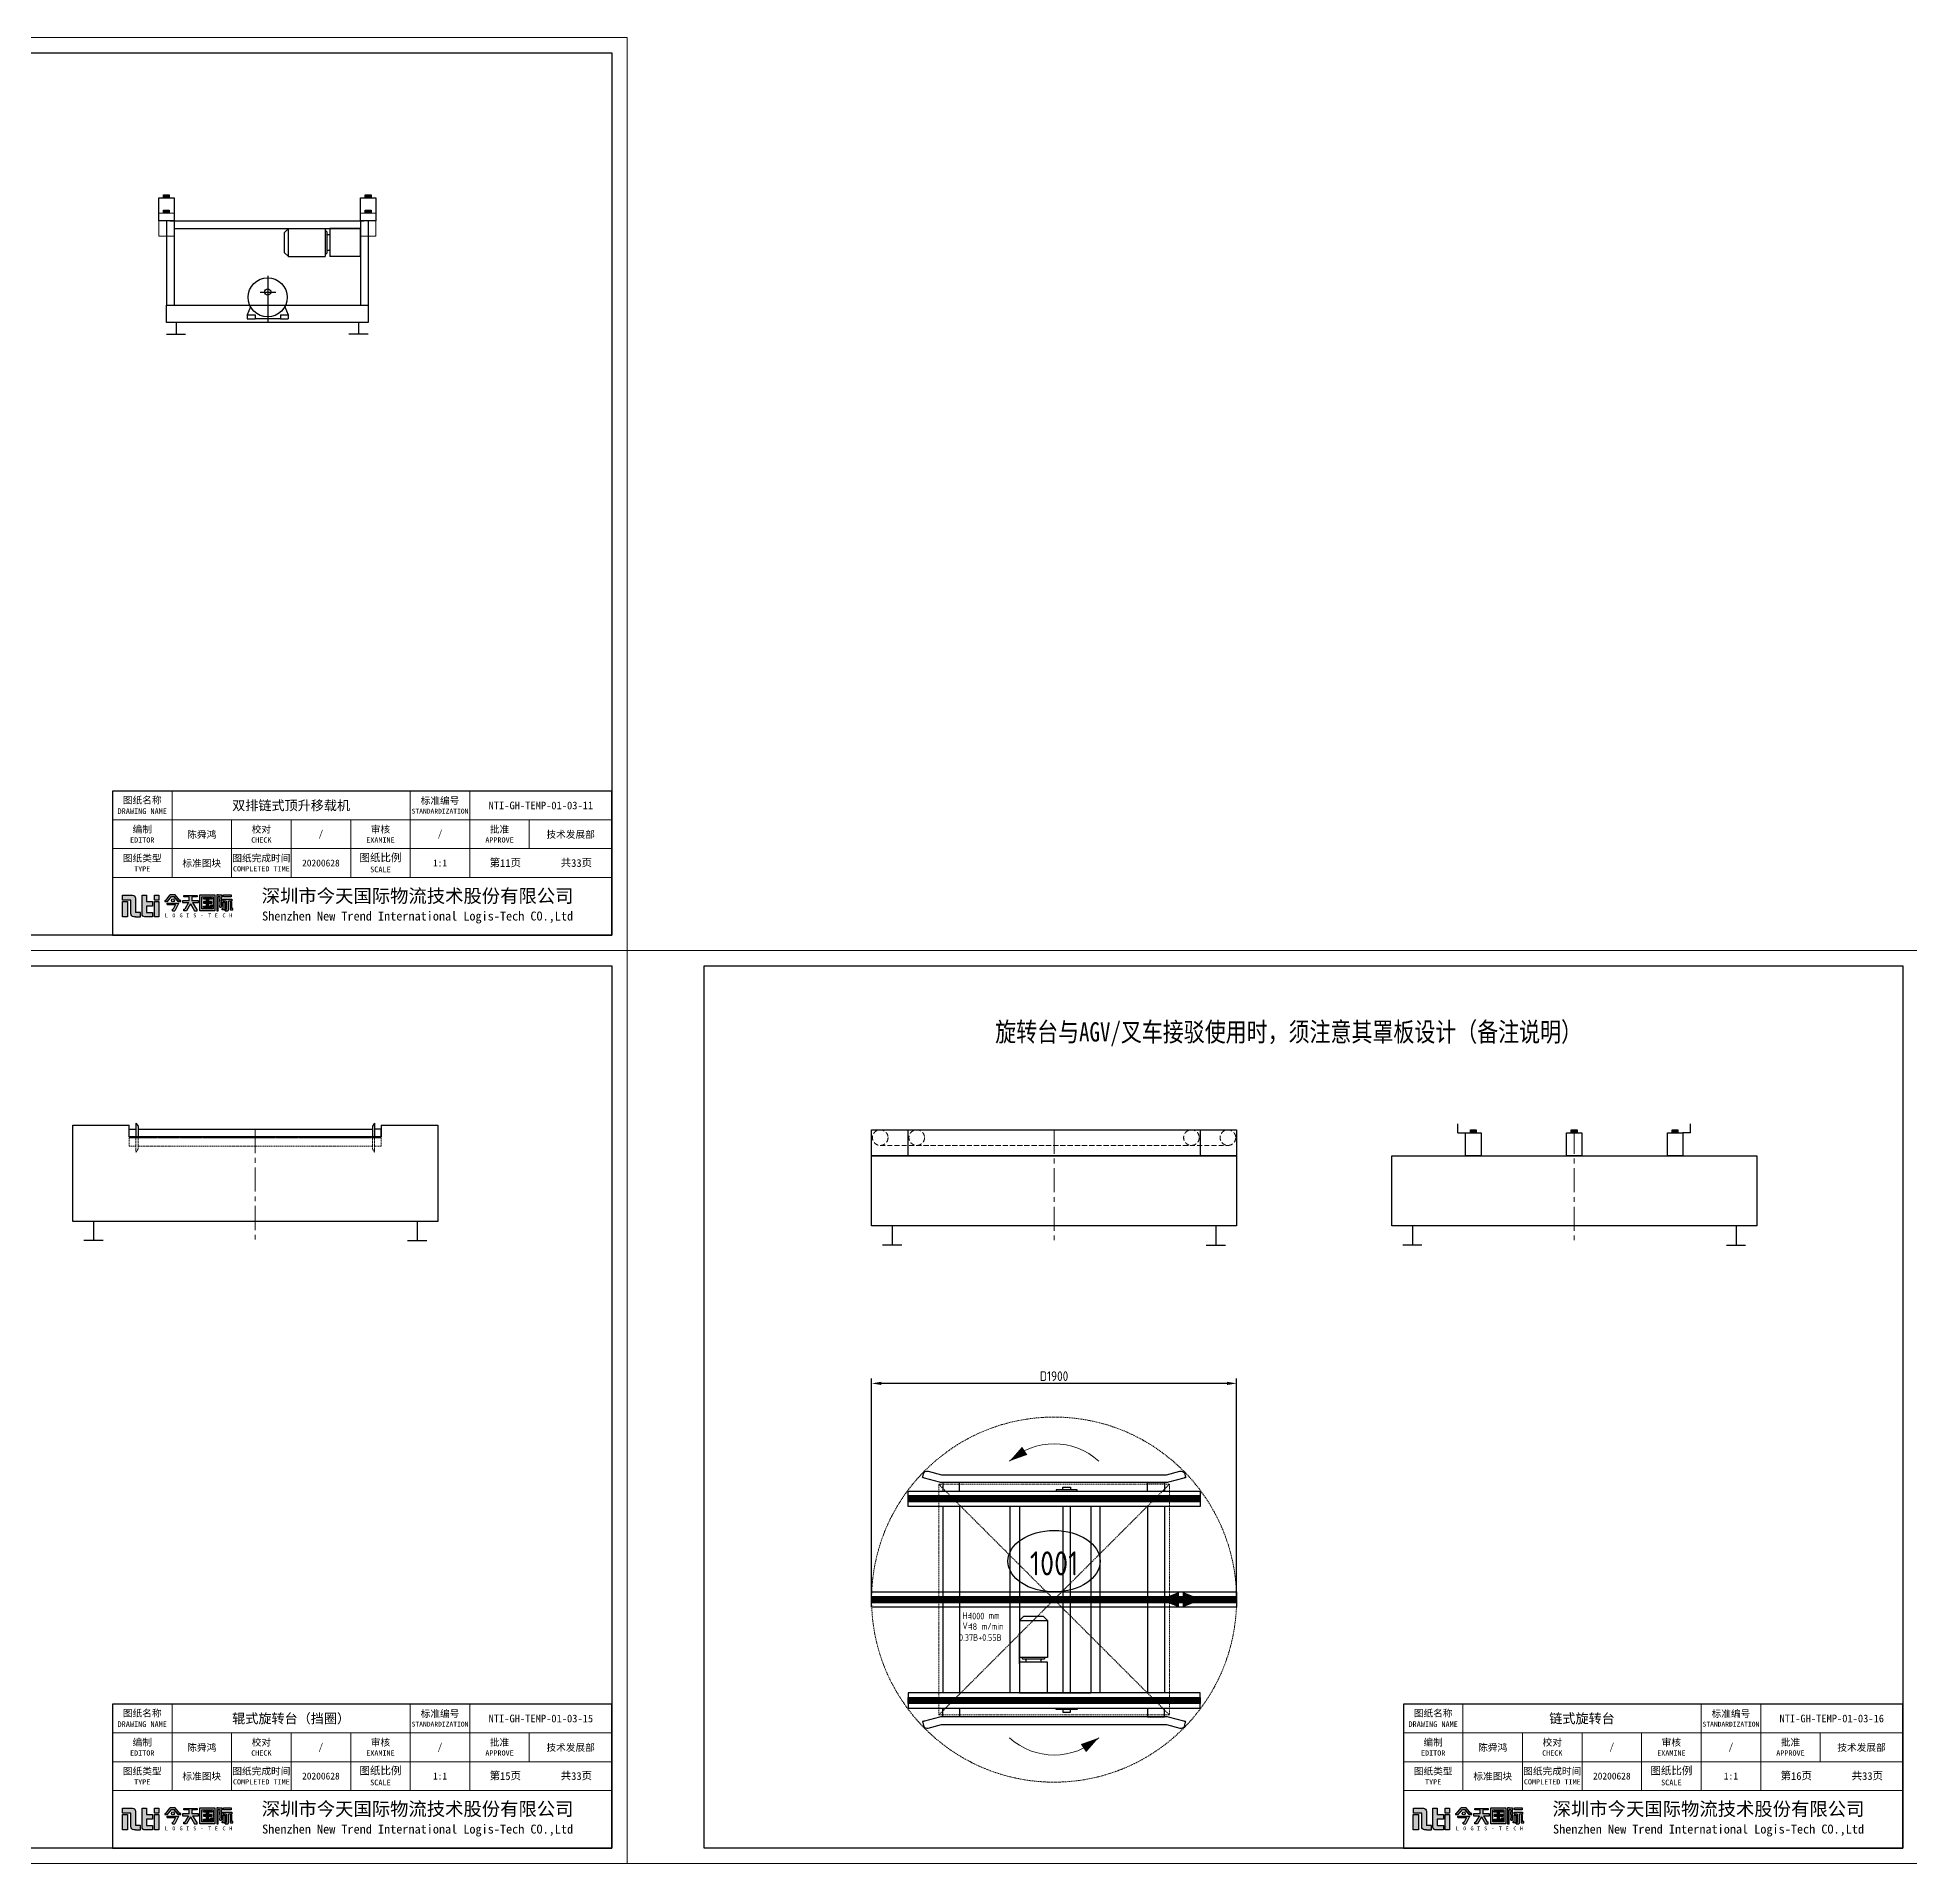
# Model space of a CAD drawing. Header units: millimetres. Extents: x 13310 to 204601, y -25828 to 2684.
# Drawn here: x 43611 to 53361, y -16324 to -6820 of the extents above; entities that cross this region are included whole.
import ezdxf
from ezdxf.enums import TextEntityAlignment as Align

# ---------------------------------------------------------------- set-up
doc = ezdxf.new("R2010")
doc.units = ezdxf.units.MM
for name, pattern in [('CENTER', [2, 1.25, -0.25, 0.25, -0.25]), ('CENTERX2', [20.32, 12.7, -2.54, 2.54, -2.54]), ('DASHED', [0.75, 0.5, -0.25]), ('DASHED2', [9.525, 6.35, -3.175])]:
    doc.linetypes.add(name, pattern=pattern)
for name, color, linetype, lineweight in [('NTI-中心线层', 1, 'CENTER', 5), ('NTI-标注层', 3, 'Continuous', 9), ('NTI-细实线', 7, 'Continuous', 9), ('NTI-虚线层', 5, 'DASHED2', 9)]:
    doc.layers.add(name, color=color, linetype=linetype, lineweight=lineweight)
for name, color, linetype in [('NTI-功率', 6, 'Continuous'), ('NTI-电气控制', 1, 'Continuous'), ('NTI-粗实线', 7, 'Continuous'), ('NTI-编号层', 6, 'Continuous')]:
    doc.layers.add(name, color=color, linetype=linetype)
doc.layers.add('NTI-输送设备', color=7, linetype='Continuous', plot=False)
doc.styles.add('-黑体', font='', dxfattribs={"width": 0.8})
doc.styles.add('NTI标准图块应用文字样式', font='gbenor.shx', dxfattribs={"height": 3.5})
doc.styles.get("Standard").update_dxf_attribs({"font": 'gbenor.shx'})
doc.styles.add('标题栏', font='')
doc.styles.get('-黑体').set_extended_font_data('SimHei')
doc.styles.get('标题栏').set_extended_font_data('SimSun')
doc.dimstyles.new('ISO-25', dxfattribs={"dimtxt": 2.5, "dimasz": 2.5, "dimexe": 1.25, "dimexo": 0.625, "dimtad": 1, "dimtxsty": 'Standard', "dimcen": 2.5, "dimadec": 0, "dimazin": 0, "dimtfac": 1, "dimtmove": 0, "dimatfit": 3, "dimfxl": 1, "dimarcsym": 0})

# ---------------------------------------------------------------- blocks, each defined once
blk = doc.blocks.new('*U28')
at = {"layer": 'NTI-输送设备'}
for p, q in [((25, 589), (25, 150)), ((43, 589), (1053, 589)), ((65, 589), (65, 150)), ((1035, 589), (1035, 150)), ((1075, 589), (1075, 150)), ((65, 549), (1035, 549)), ((25, 0), (125, 0)), ((75, 60), (75, 0)), ((1075, 0), (975, 0)), ((1025, 60), (1025, 0))]:
    blk.add_line(p, q, dxfattribs=at)
at = {"layer": 'NTI-输送设备', "color": 2}
for p, q in [((659.5, 549), (638.5, 528)), ((638.5, 528), (638.5, 425)), ((659.5, 404), (659.5, 549)), ((851.8, 549), (851.8, 404)), ((856.8, 535), (851.8, 535)), ((859.8, 532), (859.8, 421)), ((874.8, 516.5), (862.8, 516.5)), ((875, 549), (875, 404)), ((1035, 549), (875, 549)), ((1035, 404), (1035, 549)), ((638.5, 425), (659.5, 404)), ((659.5, 404), (851.8, 404)), ((851.8, 418), (856.8, 418)), ((862.8, 436.5), (874.8, 436.5)), ((1035, 404), (875, 404)), ((552, 303.5), (552, 65.2)), ((512.2, 219.2), (595.1, 219.2)), ((445.2, 100.4), (486, 100.4)), ((445.2, 100.4), (445.2, 80)), ((463, 141.4), (445.4, 101)), ((486, 100.4), (486, 80)), ((618, 100.4), (658.8, 100.4)), ((618, 100.4), (618, 80)), ((641.1, 141.6), (658.8, 100.4)), ((658.8, 100.4), (658.8, 80)), ((445.2, 80), (486, 80)), ((486, 82.1), (618, 82.1)), ((618, 80), (658.8, 80))]:
    blk.add_line(p, q, dxfattribs=at)
at = {"layer": 'NTI-输送设备'}
for points in [[(-15, 709), (65, 709), (65, 589), (-15, 589)], [(10, 725), (40, 725), (40, 709), (10, 709)], [(1035, 709), (1115, 709), (1115, 589), (1035, 589)], [(1060, 725), (1090, 725), (1090, 709), (1060, 709)], [(25, 150), (1075, 150), (1075, 60), (25, 60)]]:
    blk.add_lwpolyline(points, close=True, dxfattribs=at)
at = {"layer": 'NTI-输送设备', "const_width": 16}
for points in [[(10, 717), (40, 717)], [(1060, 717), (1090, 717)]]:
    blk.add_lwpolyline(points, dxfattribs=at)
at = {"layer": 'NTI-输送设备', "color": 6, "lineweight": 13, "ltscale": 20}
for points in [[(-15, 629), (65, 629), (65, 509), (-15, 509)], [(1035, 629), (1115, 629), (1115, 509), (1035, 509)]]:
    blk.add_lwpolyline(points, close=True, dxfattribs=at)
at = {"layer": 'NTI-输送设备', "color": 6, "const_width": 16}
for points in [[(10, 637), (40, 637)], [(1060, 637), (1090, 637)]]:
    blk.add_lwpolyline(points, dxfattribs=at)
at = {"layer": 'NTI-输送设备', "color": 6}
for points in [[(10, 645), (40, 645), (40, 629), (10, 629)], [(1060, 645), (1090, 645), (1090, 629), (1060, 629)]]:
    blk.add_lwpolyline(points, close=True, dxfattribs=at)
at = {"layer": 'NTI-输送设备', "color": 2}
for centre, radius in [((552, 191.5), 102.1), ((552.1, 219.2), 16.8)]:
    blk.add_circle(centre, radius, dxfattribs=at)
for centre, start, end in [((856.8, 532), 0, 90), ((862.8, 519.5), 180, 270), ((856.8, 421), 270, 0), ((862.8, 433.5), 90, 180)]:
    blk.add_arc(centre, 3, start, end, dxfattribs=at)
blk = doc.blocks.new('图块标准图框标题栏')
h = blk.add_hatch(color=1)
h.dxf.hatch_style = 1
h.paths.add_polyline_path([(-126.08, 8.76), (-127.42, 8.76), (-127.42, 4.73), (-126.08, 4.73)])
h.paths.add_polyline_path([(-124, 9.62, 0.414214), (-124.75, 10.37), (-125.22, 10.37), (-127.41, 10.37), (-127.41, 9.11), (-125.22, 9.11), (-125.22, 5.54, 0.414214), (-124.47, 4.79), (-124, 4.79), (-122.69, 4.79), (-122.69, 5.9), (-124, 5.9)])
h.paths.add_polyline_path([(-121.17, 8.75), (-121.17, 10.37), (-122.3, 10.37), (-122.3, 5.5, 0.414214), (-121.55, 4.75), (-121.17, 4.75), (-119.6, 4.75), (-119.6, 5.89), (-121.17, 5.89), (-121.17, 7.51), (-119.6, 7.51), (-119.6, 8.75)])
h.paths.add_polyline_path([(-117.97, 8.75), (-119.09, 8.75), (-119.09, 4.75), (-117.97, 4.75)])
h.paths.add_polyline_path([(-117.97, 10.37), (-119.09, 10.37), (-119.09, 9.13), (-117.97, 9.13)])
h = blk.add_hatch(color=256)
h.dxf.hatch_style = 1
h.paths.add_polyline_path([(-113.64, 10.45), (-114.96, 10.45), (-116.14, 9.05), (-116.4, 9.05), (-116.4, 8.75), (-115.7, 8.75), (-114.6, 10.05), (-114, 10.05), (-112.9, 8.75), (-112.2, 8.75), (-112.2, 9.05), (-112.45, 9.05)])
h.paths.add_polyline_path([(-113.88, 9.05, 1), (-114.66, 9.05, 1)])
h.paths.add_polyline_path([(-112.8, 8.25), (-112.8, 8.35), (-115.8, 8.35), (-115.8, 7.95), (-113.6, 7.95), (-114.2, 6.75), (-114.4, 6.75), (-114.4, 6.35), (-113.75, 6.35)])
h.paths.add_polyline_path([(-107.63, 8.95), (-109.33, 8.95), (-109.33, 9.95), (-107.93, 9.95), (-107.93, 10.35), (-111.43, 10.35), (-111.43, 9.95), (-110.03, 9.95), (-110.03, 8.95), (-111.73, 8.95), (-111.73, 8.45), (-110.19, 8.45), (-111.19, 6.75), (-111.43, 6.75), (-111.43, 6.35), (-110.73, 6.35), (-109.68, 8.14), (-108.63, 6.35), (-107.93, 6.35), (-107.93, 6.75), (-108.16, 6.75), (-109.16, 8.45), (-107.63, 8.45)])
h.paths.add_polyline_path([(-103.33, 10.45), (-107.23, 10.45), (-107.23, 6.35), (-103.33, 6.35)])
h.paths.add_polyline_path([(-106.73, 9.95), (-103.83, 9.95), (-103.83, 6.85), (-106.73, 6.85)], flags=16)
h.paths.add_polyline_path([(-106.33, 8.75), (-105.53, 8.75), (-105.53, 9.35), (-106.33, 9.35), (-106.33, 9.65), (-104.13, 9.65), (-104.13, 9.35), (-105.03, 9.35), (-105.03, 8.75), (-104.13, 8.75), (-104.13, 8.35), (-105.03, 8.35), (-105.03, 7.55), (-104.43, 7.55), (-104.43, 7.85), (-104.13, 7.85), (-104.13, 7.55), (-104.13, 7.15), (-106.33, 7.15), (-106.33, 7.55), (-105.53, 7.55), (-105.53, 8.35), (-106.33, 8.35)], flags=0)
h.paths.add_polyline_path([(-101.57, 8.95), (-101.67, 9.05), (-101.67, 9.15), (-101.57, 9.25), (-101.57, 9.95), (-101.57, 10.45), (-102.47, 10.45), (-102.87, 10.45), (-102.87, 6.35), (-102.47, 6.35), (-102.47, 9.95), (-101.97, 9.95), (-101.97, 9.45), (-102.07, 9.45), (-102.07, 8.75), (-101.97, 8.65), (-101.97, 7.85), (-102.07, 7.75), (-102.07, 7.25), (-101.97, 7.25), (-101.82, 7.25, 0.414214), (-101.57, 7.5)])
h.paths.add_polyline_path([(-98.97, 9.35), (-101.17, 9.35), (-101.17, 8.85), (-100.37, 8.85), (-100.37, 6.65), (-100.67, 6.65), (-100.67, 6.35), (-100.37, 6.35), (-100.07, 6.35), (-100.02, 6.35, 0.414214), (-99.77, 6.6), (-99.77, 8.85), (-98.97, 8.85)])
h.paths.add_polyline_path([(-99.07, 10.45), (-101.07, 10.45), (-101.07, 9.95), (-99.07, 9.95)])
h.paths.add_polyline_path([(-100.77, 8.55), (-101.17, 8.55), (-101.17, 6.95), (-101.47, 6.95), (-101.47, 6.55), (-101.17, 6.55), (-101.02, 6.55, 0.414214), (-100.77, 6.8)])
h.paths.add_polyline_path([(-98.97, 8.55), (-99.37, 8.55), (-99.37, 6.8, 0.414214), (-99.12, 6.55), (-98.97, 6.55), (-98.67, 6.55), (-98.67, 6.95), (-98.97, 6.95)])
h = blk.add_hatch(color=256)
h.dxf.hatch_style = 1
h.paths.add_polyline_path([(-105.03, 8.75), (-105.03, 9.35), (-104.13, 9.35), (-104.13, 9.65), (-106.33, 9.65), (-106.33, 9.35), (-105.53, 9.35), (-105.53, 8.75), (-106.33, 8.75), (-106.33, 8.35), (-105.53, 8.35), (-105.53, 7.55), (-106.33, 7.55), (-106.33, 7.15), (-104.13, 7.15), (-104.13, 7.55), (-104.13, 7.85), (-104.43, 7.85), (-104.43, 7.55), (-105.03, 7.55), (-105.03, 8.35), (-104.13, 8.35), (-104.13, 8.75)])
for p, q in [((-116.14, 9.05), (-114.96, 10.45)), ((-115.7, 8.75), (-114.6, 10.05)), ((-113.64, 10.45), (-114.96, 10.45)), ((-114.6, 10.05), (-114, 10.05)), ((-114.6, 10.05), (-114, 10.05)), ((-114, 10.05), (-112.9, 8.75)), ((-112.9, 8.75), (-114, 10.05)), ((-112.45, 9.05), (-113.64, 10.45)), ((-116.4, 9.05), (-116.4, 8.75)), ((-116.4, 9.05), (-116.14, 9.05)), ((-116.4, 8.75), (-115.7, 8.75)), ((-115.8, 7.95), (-113.6, 7.95)), ((-114.4, 6.35), (-114.4, 6.75)), ((-114.4, 6.75), (-114.2, 6.75)), ((-113.6, 7.95), (-114.2, 6.75)), ((-112.8, 8.25), (-113.75, 6.35)), ((-112.9, 8.75), (-112.2, 8.75)), ((-112.2, 8.75), (-112.9, 8.75)), ((-112.2, 9.05), (-112.45, 9.05)), ((-112.2, 8.75), (-112.2, 9.05)), ((-111.43, 6.75), (-111.19, 6.75)), ((-111.43, 6.35), (-111.43, 6.75)), ((-110.73, 6.35), (-111.43, 6.35)), ((-110.19, 8.45), (-111.19, 6.75)), ((-109.68, 8.14), (-110.73, 6.35)), ((-109.68, 8.14), (-108.63, 6.35)), ((-109.16, 8.45), (-108.16, 6.75)), ((-108.63, 6.35), (-107.93, 6.35)), ((-107.93, 6.75), (-108.16, 6.75)), ((-107.93, 6.35), (-107.93, 6.75)), ((-102.07, 7.25), (-101.97, 7.25)), ((-101.57, 9.25), (-101.67, 9.15)), ((-101.67, 9.15), (-101.67, 9.05)), ((-101.57, 8.95), (-101.67, 9.05))]:
    blk.add_line(p, q)
at = {"color": 7, "linetype": 'Continuous'}
for p, q in [((-115.8, 7.95), (-115.8, 8.35)), ((-115.8, 8.35), (-112.8, 8.35)), ((-112.8, 8.35), (-112.8, 8.25)), ((-99.77, 6.6), (-99.77, 8.65))]:
    blk.add_line(p, q, dxfattribs=at)
at = {"color": 1}
for points in [[(-125.22, 9.11), (-127.41, 9.11), (-127.41, 10.37), (-125.22, 10.37)], [(-124, 4.79), (-122.69, 4.79), (-122.69, 5.9), (-124, 5.9)], [(-121.17, 8.75), (-119.6, 8.75), (-119.6, 7.51), (-121.17, 7.51)], [(-121.17, 7.51), (-121.17, 5.89)], [(-121.17, 5.89), (-119.6, 5.89), (-119.6, 4.75), (-121.17, 4.75)]]:
    blk.add_lwpolyline(points, dxfattribs=at)
for points in [[(-125.22, 10.37), (-124.75, 10.37, -0.414214), (-124, 9.62), (-124, 5.9)], [(-121.17, 4.75), (-121.55, 4.75, -0.414214), (-122.3, 5.5), (-122.3, 10.37), (-121.17, 10.37), (-121.17, 8.75)], [(-124, 4.79), (-124.47, 4.79, -0.414214), (-125.22, 5.54), (-125.22, 9.11)]]:
    blk.add_lwpolyline(points, format="xyb", dxfattribs=at)
for points in [[(-119.09, 10.37), (-117.97, 10.37), (-117.97, 9.13), (-119.09, 9.13)], [(-127.42, 8.76), (-126.08, 8.76), (-126.08, 4.73), (-127.42, 4.73)], [(-119.09, 8.75), (-117.97, 8.75), (-117.97, 4.75), (-119.09, 4.75)]]:
    blk.add_lwpolyline(points, close=True, dxfattribs=at)
for points in [[(-110.03, 9.95), (-111.43, 9.95), (-111.43, 10.35), (-107.93, 10.35), (-107.93, 9.95), (-109.33, 9.95)], [(-110.03, 8.95), (-110.03, 9.95)], [(-109.33, 9.95), (-109.33, 8.95)], [(-102.47, 10.45), (-102.87, 10.45), (-102.87, 6.35), (-102.47, 6.35), (-102.47, 9.95)], [(-102.47, 10.45), (-101.57, 10.45), (-101.57, 9.95)], [(-101.97, 9.95), (-102.47, 9.95)], [(-101.57, 9.25), (-101.57, 9.95)], [(-110.03, 8.95), (-111.73, 8.95), (-111.73, 8.45), (-110.19, 8.45)], [(-109.16, 8.45), (-107.63, 8.45), (-107.63, 8.95), (-109.33, 8.95)], [(-105.53, 9.35), (-106.33, 9.35), (-106.33, 9.65), (-104.13, 9.65), (-104.13, 9.35), (-105.03, 9.35)], [(-105.53, 8.75), (-106.33, 8.75), (-106.33, 8.35), (-105.53, 8.35)], [(-104.13, 7.55), (-104.13, 7.15), (-106.33, 7.15), (-106.33, 7.55), (-105.53, 7.55)], [(-105.53, 8.75), (-105.53, 9.35)], [(-105.53, 7.55), (-105.53, 8.35)], [(-105.03, 9.35), (-105.03, 8.75)], [(-105.03, 8.35), (-104.13, 8.35), (-104.13, 8.75), (-105.03, 8.75)], [(-105.03, 8.35), (-105.03, 7.55)], [(-105.03, 7.55), (-104.43, 7.55)], [(-104.43, 7.55), (-104.43, 7.85), (-104.13, 7.85), (-104.13, 7.55)], [(-101.17, 6.55), (-101.47, 6.55), (-101.47, 6.95), (-101.17, 6.95)], [(-100.37, 8.85), (-101.17, 8.85), (-101.17, 9.35), (-98.97, 9.35), (-98.97, 8.85), (-99.77, 8.85)], [(-100.37, 6.35), (-100.67, 6.35), (-100.67, 6.65), (-100.37, 6.65)], [(-100.37, 8.85), (-100.37, 6.65)], [(-98.97, 6.55), (-98.67, 6.55), (-98.67, 6.95), (-98.97, 6.95)]]:
    blk.add_lwpolyline(points)
for points in [[(-107.23, 10.45), (-103.33, 10.45), (-103.33, 6.35), (-107.23, 6.35)], [(-106.73, 9.95), (-103.83, 9.95), (-103.83, 6.85), (-106.73, 6.85)], [(-101.07, 10.45), (-99.07, 10.45), (-99.07, 9.95), (-101.07, 9.95)]]:
    blk.add_lwpolyline(points, close=True)
at = {"color": 7, "linetype": 'Continuous'}
for points in [[(-102.07, 7.25), (-102.07, 7.75), (-101.97, 7.85), (-101.97, 8.65), (-102.07, 8.75), (-102.07, 9.45), (-101.97, 9.45), (-101.97, 9.95)], [(-114.4, 6.35), (-113.75, 6.35)], [(-104.13, 9.55), (-104.13, 9.65), (-106.33, 9.65)], [(-100.67, 6.35), (-100.67, 6.55)], [(-100.67, 6.35), (-100.07, 6.35)], [(-100.02, 6.35), (-100.07, 6.35)]]:
    blk.add_lwpolyline(points, dxfattribs=at)
for points in [[(-101.97, 7.25), (-101.82, 7.25, 0.414214), (-101.57, 7.5), (-101.57, 8.95)], [(-101.17, 6.95), (-101.17, 8.55), (-100.77, 8.55), (-100.77, 6.8, -0.414214), (-101.02, 6.55), (-101.17, 6.55)], [(-100.37, 6.35), (-100.02, 6.35, 0.414214), (-99.77, 6.6), (-99.77, 8.85)], [(-98.97, 6.95), (-98.97, 8.55), (-99.37, 8.55), (-99.37, 6.8, 0.414214), (-99.12, 6.55), (-98.97, 6.55)]]:
    blk.add_lwpolyline(points, format="xyb")
blk.add_circle((-114.27, 9.05), 0.388, dxfattribs=at)
at = {"layer": 'NTI-粗实线'}
blk.add_lwpolyline([(-130, 0), (0, 0), (0, 37.5), (-130, 37.5)], close=True, dxfattribs=at)
at = {"layer": 'NTI-细实线'}
for p, q in [((-114.5, 37.5), (-114.5, 15)), ((-52.5, 22.5), (-52.5, 37.5)), ((-37, 22.5), (-37, 37.5)), ((0, 30), (-130, 30)), ((-99, 30), (-99, 15)), ((-83.5, 30), (-83.5, 15)), ((-68, 30), (-68, 15)), ((-21.5, 30), (-21.5, 22.5)), ((0, 22.5), (-130, 22.5)), ((-52.5, 22.5), (-52.5, 15)), ((-37, 22.5), (-37, 15)), ((0, 15), (-130, 15))]:
    blk.add_line(p, q, dxfattribs=at)
at = {"style": '标题栏'}
blk.add_attdef('图纸名称', text='', height=2.5, dxfattribs=at).set_placement((-83.5, 33.75), align=Align.MIDDLE_CENTER)
for tag, height, p in [('标准编号', 2, (-18.5, 33.75)), ('编制人员', 1.8, (-106.75, 26.25)), ('校对人员', 1.8, (-75.75, 26.25)), ('审核人员', 1.8, (-44.75, 26.25)), ('批准', 1.8, (-10.75, 26.25)), ('图纸类型', 1.8, (-106.75, 18.75)), ('图纸完成时间', 1.8, (-75.75, 18.75)), ('图纸比例', 1.8, (-44.75, 18.75)), ('N', 2, (-27.75, 18.75)), ('N', 2, (-9.25, 18.75))]:
    blk.add_attdef(tag, text='', height=height, dxfattribs=at).set_placement(p, align=Align.MIDDLE)
at = {"layer": 'NTI-细实线', "color": 7, "style": '标题栏'}
for s, p in [('L', (-116.36, 4.64)), ('O', (-114.42, 4.64)), ('G', (-112.54, 4.64)), ('I', (-110.82, 4.64)), ('S', (-108.97, 4.64)), ('-', (-107.13, 4.64)), ('T', (-105.13, 4.64)), ('E', (-103.36, 4.64)), ('C', (-101.38, 4.64)), ('H', (-99.62, 4.64))]:
    blk.add_text(s, height=1, dxfattribs=at).set_placement(p)
at = {"layer": 'NTI-细实线', "attachment_point": 5, "style": '标题栏'}
for s, insert, char_height, width in [('图纸名称\\P{\\H0.83333x;DRAWING NAME}', (-122.25, 33.75), 1.8, 15.1979), ('标准编号\\P{\\H0.7x;STANDARDIZATION}', (-44.75, 33.75), 1.8, 15.1979), ('编制\\P{\\H0.75x;EDITOR}', (-122.25, 26.25), 1.8, 14.4665), ('校对\\P{\\H0.75x;CHECK}', (-91.25, 26.25), 1.8, 14.4665), ('审核\\P{\\H0.75x;EXAMINE}', (-60.25, 26.25), 1.8, 14.4665), ('批准\\P{\\H0.75x;APPROVE}', (-29.25, 26.25), 1.8, 14.4665), ('图纸类型\\P{\\H0.75x;TYPE}', (-122.25, 18.75), 1.8, 14.4665), ('图纸完成时间\\P{\\H0.75x;COMPLETED TIME}', (-91.25, 18.75), 1.8, 17.2878), ('图纸比例\\P{\\H0.75x;SCALE}', (-60.25, 18.75), 2, 14.4665), ('第  页', (-27.75, 18.75), 2, 24.25), ('共  页', (-9.25, 18.75), 2, 24.25), ('深圳市今天国际物流技术股份有限公司\\P{\\H0.66667x;Shenzhen New Trend International Logis-Tech CO.,Ltd}', (-50.58, 7.5), 3.5, 116.0664)]:
    blk.add_mtext(s, dxfattribs=dict(at, insert=insert, char_height=char_height, width=width))
blk = doc.blocks.new('*U182')
for p, q in [((-842.4, 100), (-842.4, 0)), ((842.4, 100), (842.4, 0)), ((-792.4, 0), (-892.4, 0)), ((792.4, 0), (892.4, 0))]:
    blk.add_line(p, q)
for points in [[(656, 600), (950, 600), (950, 100), (-950, 100), (-950, 600), (-656, 600)], [(656, 600), (656, 540), (-656, 540), (-656, 600)]]:
    blk.add_lwpolyline(points)
at = {"layer": 'NTI-中心线层', "color": 1}
blk.add_line((656, 535.5), (-656, 535.5), dxfattribs=at)
at = {"layer": 'NTI-中心线层', "color": 1, "ltscale": 100}
blk.add_line((0, 580), (0, 0), dxfattribs=at)
at = {"layer": 'NTI-虚线层'}
for p, q in [((-621, 540), (-621, 460.5)), ((-610, 540), (-610, 475.5)), ((610, 540), (610, 475.5)), ((621, 540), (621, 460.5)), ((-621, 460.5), (-610, 475.5)), ((621, 460.5), (610, 475.5))]:
    blk.add_line(p, q, dxfattribs=at)
for points in [[(-621, 491), (-656, 491), (-656, 540)], [(610, 491), (-610, 491)], [(621, 491), (656, 491), (656, 540)]]:
    blk.add_lwpolyline(points, dxfattribs=at)
at = {"layer": 'NTI-输送设备'}
for p, q in [((-621, 610.5), (-621, 540)), ((-621, 610.5), (-610, 595.5)), ((-610, 595.5), (-610, 540)), ((621, 610.5), (610, 595.5)), ((610, 595.5), (610, 540)), ((621, 610.5), (621, 540))]:
    blk.add_line(p, q, dxfattribs=at)
for points in [[(-656, 540), (-656, 580), (-621, 580)], [(-610, 580), (610, 580)], [(656, 540), (656, 580), (621, 580)]]:
    blk.add_lwpolyline(points, dxfattribs=at)
blk = doc.blocks.new('*U179')
for p, q in [((-842.4, 100), (-842.4, 0)), ((842.4, 100), (842.4, 0)), ((-792.4, 0), (-892.4, 0)), ((792.4, 0), (892.4, 0))]:
    blk.add_line(p, q)
blk.add_lwpolyline([(-950, 464), (950, 464), (950, 100), (-950, 100)], close=True)
at = {"layer": 'NTI-中心线层', "color": 1, "ltscale": 100}
blk.add_line((0, 600), (0, 0), dxfattribs=at)
at = {"layer": 'NTI-输送设备', "linetype": 'DASHED', "lineweight": 9, "ltscale": 50}
for p, q in [((-905, 518.8), (905, 518.8)), ((-715, 518.8), (715, 518.8))]:
    blk.add_line(p, q, dxfattribs=at)
at = {"layer": 'NTI-输送设备'}
for points in [[(-950, 600), (950, 600), (950, 464), (-950, 464)], [(-760, 600), (760, 600), (760, 464), (-760, 464)]]:
    blk.add_lwpolyline(points, close=True, dxfattribs=at)
at = {"layer": 'NTI-输送设备', "linetype": 'DASHED', "lineweight": 9, "ltscale": 50}
for centre in [(-905, 559.3), (-715, 559.3), (715, 559.3), (905, 559.3)]:
    blk.add_circle(centre, 40.6, dxfattribs=at)
blk = doc.blocks.new('*U183')
for p, q in [((-842.4, 100), (-842.4, 0)), ((842.4, 100), (842.4, 0)), ((-792.4, 0), (-892.4, 0)), ((792.4, 0), (892.4, 0))]:
    blk.add_line(p, q)
blk.add_lwpolyline([(-950, 464), (950, 464), (950, 100), (-950, 100)], close=True)
at = {"layer": 'NTI-中心线层', "color": 1, "ltscale": 100}
blk.add_line((0, 600), (0, 0), dxfattribs=at)
at = {"layer": 'NTI-输送设备'}
for p, q in [((-605, 584), (-605, 632)), ((605, 584), (605, 632)), ((-605, 584), (-565, 584)), ((605, 584), (565, 584))]:
    blk.add_line(p, q, dxfattribs=at)
at = {"layer": 'NTI-输送设备', "const_width": 16}
for points in [[(-540, 592), (-510, 592)], [(15, 592), (-15, 592)], [(540, 592), (510, 592)]]:
    blk.add_lwpolyline(points, dxfattribs=at)
at = {"layer": 'NTI-输送设备'}
for points in [[(-540, 600), (-510, 600), (-510, 584), (-540, 584)], [(-15, 600), (15, 600), (15, 584), (-15, 584)], [(510, 600), (540, 600), (540, 584), (510, 584)], [(-565, 584), (-485, 584), (-485, 464), (-565, 464)], [(-40, 584), (40, 584), (40, 464), (-40, 464)], [(485, 584), (565, 584), (565, 464), (485, 464)]]:
    blk.add_lwpolyline(points, close=True, dxfattribs=at)
blk = doc.blocks.new('NTI-物流方向示意')
at = {"layer": 'NTI-标注层'}
blk.add_lwpolyline([(0, 0, 0, 80, 0), (-100, 0, 50, 50, 0)], format="xyseb", dxfattribs=at)
blk = doc.blocks.new('*D385')
at = {"layer": 'Defpoints', "color": 0, "lineweight": -3, "transparency": 16777216}
for p in [(-950, 1125.4), (950, 0), (-950, -0.3)]:
    blk.add_point(p, dxfattribs=at)
at = {"layer": 'NTI-标注层', "color": 0, "lineweight": -2, "transparency": 16777216}
for p, q in [((-950, 12.2), (-950, 1150.4)), ((900, 1125.4), (-900, 1125.4)), ((950, 12.5), (950, 1150.4))]:
    blk.add_line(p, q, dxfattribs=at)
at = {"layer": 'NTI-标注层', "color": 0, "lineweight": -3, "transparency": 16777216}
for points in [[(-900, 1133.7), (-900, 1117), (-950, 1125.4)], [(900, 1133.7), (900, 1117), (950, 1125.4)]]:
    blk.add_solid(points, dxfattribs=at)
at = {"layer": 'NTI-标注层', "color": 0, "transparency": 16777216, "insert": (0, 1163), "char_height": 50, "attachment_point": 5}
blk.add_mtext('D1900', dxfattribs=at)
blk = doc.blocks.new('*U384')
blk.add_line((487, 283.915), (487, 183.915))
at = {"layer": 'NTI-中心线层', "linetype": 'CENTERX2', "lineweight": 0}
blk.add_line((-950, 0), (950, 0), dxfattribs=at)
at = {"layer": 'NTI-标注层'}
for points in [[(-232.535, 720.56, 0, 50, 0), (-152.895, 774.752, 50, 50, 0)], [(232.535, -719.06, 0, 50, 0), (152.895, -773.252, 50, 50, 0)]]:
    blk.add_lwpolyline(points, format="xyseb", dxfattribs=at)
for centre, start, end in [((0, 464.446), 47.7626084, 132.2373916), ((0, -462.946), 227.7626084, 312.2373916)]:
    blk.add_arc(centre, 345.929, start, end, dxfattribs=at)
at = {"layer": 'NTI-编号层', "ltscale": 10}
blk.add_ellipse((0, 200), major_axis=(240, 0), ratio=0.66666667, dxfattribs=at)
at = {"layer": 'NTI-虚线层', "color": 3}
for p, q in [((-600, 600), (600, -600)), ((600, 600), (-600, -600))]:
    blk.add_line(p, q, dxfattribs=at)
blk.add_lwpolyline([(-600, 600), (600, 600), (600, -600), (-600, -600)], close=True, dxfattribs=at)
at = {"layer": 'NTI-虚线层'}
blk.add_circle((0, 0), 950, dxfattribs=at)
at = {"layer": 'NTI-输送设备'}
for p, q in [((-580, 485), (-580, 0)), ((-492, 485), (-492, 0)), ((487, 485), (487, 0)), ((575, 485), (575, 0)), ((-580, 0), (-580, -485)), ((-492, 0), (-492, -485)), ((487, 0), (487, -485)), ((575, 0), (575, -485)), ((-179.44, -485), (190.56, -485)), ((-179.44, -485), (190.56, -485)), ((-759, -510), (-759, -540)), ((-758, -510), (-758, -540)), ((-757, -510), (-757, -540))]:
    blk.add_line(p, q, dxfattribs=at)
at = {"layer": 'NTI-输送设备', "color": 2}
for p, q in [((-158.44, -88.5), (-179.44, -109.5)), ((-158.44, -88.5), (-179.44, -109.5)), ((-55.44, -88.5), (-158.44, -88.5)), ((-55.44, -88.5), (-158.44, -88.5)), ((-34.44, -109.5), (-55.44, -88.5)), ((-34.44, -109.5), (-55.44, -88.5)), ((-179.44, -109.5), (-179.44, -301.8)), ((-179.44, -109.5), (-34.44, -109.5)), ((-179.44, -109.5), (-179.44, -301.8)), ((-179.44, -109.5), (-34.44, -109.5)), ((-179.44, -335), (-179.44, -175)), ((-179.44, -335), (-179.44, -175)), ((-34.44, -109.5), (-34.44, -301.8)), ((-34.44, -109.5), (-34.44, -301.8)), ((-34.44, -301.8), (-179.44, -301.8)), ((-34.44, -301.8), (-179.44, -301.8)), ((-34.44, -325), (-179.44, -325)), ((-34.44, -325), (-179.44, -325)), ((-165.44, -301.8), (-165.44, -306.8)), ((-165.44, -301.8), (-165.44, -306.8)), ((-51.44, -309.8), (-162.44, -309.8)), ((-51.44, -309.8), (-162.44, -309.8)), ((-146.94, -312.8), (-146.94, -324.8)), ((-146.94, -312.8), (-146.94, -324.8)), ((-66.94, -324.8), (-66.94, -312.8)), ((-66.94, -324.8), (-66.94, -312.8)), ((-48.44, -306.8), (-48.44, -301.8)), ((-48.44, -306.8), (-48.44, -301.8)), ((-34.44, -485), (-34.44, -325)), ((-34.44, -485), (-34.44, -325)), ((-179.44, -485), (-34.44, -485)), ((-179.44, -485), (-34.44, -485))]:
    blk.add_line(p, q, dxfattribs=at)
at = {"layer": 'NTI-输送设备'}
for points in [[(-585.299, 610, -0.06554346), (-595.652, 611.363), (-675.341, 632.716), (-677.225, 633.22), (-679.037, 633.706), (-680.707, 634.153), (-682.171, 634.546), (-683.372, 634.868), (-684.265, 635.107), (-684.815, 635.254), (-685, 635.304), (-683.965, 639.167), (-679.824, 654.622, -0.41421356), (-655.329, 668.764), (-585.299, 650), (585.299, 650), (655.329, 668.764, -0.41421356), (679.824, 654.622), (683.188, 642.065), (683.34, 641.5), (683.485, 640.956), (683.62, 640.455), (683.737, 640.016), (683.834, 639.656), (683.906, 639.388), (683.95, 639.223), (683.965, 639.167), (685, 635.304), (684.814, 635.254), (684.265, 635.107), (683.372, 634.868), (682.171, 634.546), (680.707, 634.153), (679.037, 633.706), (677.225, 633.22), (675.341, 632.716), (595.652, 611.363, -0.06554346), (585.299, 610), (-585.299, 610)], [(-585.299, -610, 0.06554346), (-595.652, -611.363), (-675.341, -632.716), (-677.225, -633.22), (-679.037, -633.706), (-680.707, -634.153), (-682.171, -634.546), (-683.372, -634.868), (-684.265, -635.107), (-684.815, -635.254), (-685, -635.304), (-683.965, -639.167), (-679.824, -654.622, 0.41421356), (-655.329, -668.764), (-585.299, -650), (585.299, -650), (655.329, -668.764, 0.41421356), (679.824, -654.622), (683.188, -642.065), (683.34, -641.5), (683.485, -640.956), (683.62, -640.455), (683.737, -640.016), (683.834, -639.656), (683.906, -639.388), (683.95, -639.223), (683.965, -639.167), (685, -635.304), (684.814, -635.254), (684.265, -635.107), (683.372, -634.868), (682.171, -634.546), (680.707, -634.153), (679.037, -633.706), (677.225, -633.22), (675.341, -632.716), (595.652, -611.363, 0.06554346), (585.299, -610), (-585.299, -610)]]:
    blk.add_lwpolyline(points, format="xyb", dxfattribs=at)
for points in [[(-492, 565), (-492, 610), (-580, 610), (-580, 565)], [(487, 565), (487, 610), (575, 610), (575, 565)], [(119.56, 565), (119.56, 572), (11.56, 572), (11.56, 565)], [(119.56, 565), (119.56, 572), (11.56, 572), (11.56, 565)], [(-229.44, 0), (-229.44, 485)], [(-229.44, 0), (-229.44, 485)], [(-179.44, 485), (-179.44, 0)], [(-179.44, 485), (-179.44, 0)], [(45.56, 485), (45.56, 0)], [(45.56, 485), (45.56, 0)], [(85.56, 0), (85.56, 485)], [(85.56, 0), (85.56, 485)], [(190.56, 485), (190.56, 0)], [(190.56, 485), (190.56, 0)], [(240.56, 0), (240.56, 485)], [(-229.44, -485), (-229.44, 0)], [(-179.44, 0), (-179.44, -485)], [(45.56, 0), (45.56, -485)], [(45.56, 0), (45.56, -485)], [(85.56, -485), (85.56, 0)], [(85.56, -485), (85.56, 0)], [(190.56, 0), (190.56, -485)], [(190.56, 0), (190.56, -485)], [(240.56, -485), (240.56, 0)], [(-492, -565), (-492, -610), (-580, -610), (-580, -565)], [(119.56, -565), (119.56, -572), (11.56, -572), (11.56, -565)], [(119.56, -565), (119.56, -572), (11.56, -572), (11.56, -565)], [(487, -565), (487, -610), (575, -610), (575, -565)]]:
    blk.add_lwpolyline(points, dxfattribs=at)
at = {"layer": 'NTI-输送设备', "const_width": 30}
for points in [[(-760, 525), (760, 525)], [(-950, 0), (950, 0)], [(-760, -525), (760, -525)]]:
    blk.add_lwpolyline(points, dxfattribs=at)
at = {"layer": 'NTI-输送设备'}
for points in [[(-760, 565), (760, 565), (760, 485), (-760, 485)], [(-760, 510), (760, 510), (760, 540), (-760, 540)], [(45.56, 585), (85.56, 585), (85.56, 572), (45.56, 572)], [(45.56, 585), (85.56, 585), (85.56, 572), (45.56, 572)], [(-950, 40), (950, 40), (950, -40), (-950, -40)], [(-950, -15), (950, -15), (950, 15), (-950, 15)], [(-760, -565), (760, -565), (760, -485), (-760, -485)], [(-760, -510), (760, -510), (760, -540), (-760, -540)], [(-760, -510), (760, -510), (760, -540), (-760, -540)], [(45.56, -585), (85.56, -585), (85.56, -572), (45.56, -572)], [(45.56, -585), (85.56, -585), (85.56, -572), (45.56, -572)]]:
    blk.add_lwpolyline(points, close=True, dxfattribs=at)
at = {"layer": 'NTI-输送设备', "color": 2}
for centre, start, end in [((-162.44, -306.8), 180, 270), ((-162.44, -306.8), 180, 270), ((-149.94, -312.8), 0, 90), ((-149.94, -312.8), 0, 90), ((-63.94, -312.8), 90, 180), ((-63.94, -312.8), 90, 180), ((-51.44, -306.8), 270, 0), ((-51.44, -306.8), 270, 0)]:
    blk.add_arc(centre, 3, start, end, dxfattribs=at)
at = {"xscale": -1}
blk.add_blockref('NTI-物流方向示意', (550, 0), dxfattribs=at)
blk.add_blockref('NTI-物流方向示意', (770, 0))
at = {"layer": 'NTI-功率', "style": 'NTI标准图块应用文字样式'}
blk.add_attdef('005电机功率(KW)', text='', height=35, dxfattribs=at).set_placement((-383.986, -197.186), align=Align.MIDDLE)
at = {"layer": 'NTI-标注层', "char_height": 35, "attachment_point": 1, "style": 'NTI标准图块应用文字样式'}
for s, insert in [('H=', (-477.195, -65.451)), ('mm', (-341.164, -65.451)), ('V=', (-477.195, -118.324)), ('m/min', (-376.164, -121.162))]:
    blk.add_mtext_dynamic_manual_height_columns(s, width=11.86881, gutter_width=17.5, heights=[0], dxfattribs=dict(at, insert=insert))
at = {"layer": 'NTI-标注层', "style": 'NTI标准图块应用文字样式'}
for tag, p in [('003输送高度(mm)', (-441.652, -85.812)), ('004输送速度(m/min)', (-439.149, -140.812))]:
    blk.add_attdef(tag, text='', height=35, dxfattribs=at).set_placement(p, align=Align.MIDDLE_LEFT)
for tag, flags, p in [('旋转速度(m/min)', 1, (-402.924, -337.27)), ('011备注', 1, (-303.725, -364.553)), ('012设计单位', 3, (-303.725, -417.895))]:
    blk.add_attdef(tag, text='', height=35, dxfattribs=dict(at, flags=flags)).set_placement(p, align=Align.MIDDLE)
at = {"layer": 'NTI-标注层', "style": 'NTI标准图块应用文字样式', "flags": 1}
blk.add_attdef('005额定载荷(kg)', (-375.389, -462.216), '', height=35, dxfattribs=at)
at = {"layer": 'NTI-电气控制', "style": 'NTI标准图块应用文字样式', "flags": 3}
blk.add_attdef('007控制方式', text='', height=50, dxfattribs=at).set_placement((-352.367, -250.194), align=Align.MIDDLE)
at = {"layer": 'NTI-编号层', "style": 'NTI标准图块应用文字样式'}
blk.add_attdef('000设备编号', text='', height=125, dxfattribs=at).set_placement((0, 188.444), align=Align.MIDDLE)
at = {"layer": 'NTI-标注层'}
dim = blk.add_linear_dim(base=(-950, 1125.381), p1=(950, 0), p2=(-950, -0.341), text='D<>', dimstyle='ISO-25', override={"dimscale": 20, "dimfxl": 2.5}, dxfattribs=at)
dim.commit()
dim.dimension.update_dxf_attribs({"geometry": '*D385', "text_midpoint": (0, 1163.026)})

msp = doc.modelspace()

# ---------------------------------------------------------------- linework, layer by layer
at = {"layer": 'NTI-粗实线'}
for points in [[(40361.4, -11492.4), (40361.4, -6900.4), (46601.4, -6900.4), (46601.4, -11492.4)], [(40361.4, -16244.4), (40361.4, -11652.4), (46601.4, -11652.4), (46601.4, -16244.4)], [(47081.4, -16244.4), (47081.4, -11652.4), (53321.4, -11652.4), (53321.4, -16244.4)]]:
    msp.add_lwpolyline(points, close=True, dxfattribs=at)
at = {"layer": 'NTI-细实线'}
for points in [[(39961.4, -11572.4), (39961.4, -6820.4), (46681.4, -6820.4), (46681.4, -11572.4)], [(39961.4, -16324.4), (39961.4, -11572.4), (46681.4, -11572.4), (46681.4, -16324.4)], [(46681.4, -16324.4), (46681.4, -11572.4), (53401.4, -11572.4), (53401.4, -16324.4)]]:
    msp.add_lwpolyline(points, close=True, dxfattribs=at)

# ---------------------------------------------------------------- block references
for name, p in [('*U28', (44257.4, -8364.4)), ('*U182', (44744.7, -13082.2)), ('*U183', (51610.5, -13105.7)), ('*U179', (48903.1, -13105.7))]:
    msp.add_blockref(name, p)
ref = msp.add_blockref('图块标准图框标题栏', (46601.4, -11492.4), dxfattribs=dict(xscale=20, yscale=20, zscale=20))
ref.add_attrib('图纸名称', '双排链式顶升移载机', dxfattribs={"height": 50, "style": '标题栏'}).set_placement((44931.4, -10817.4), align=Align.MIDDLE_CENTER)
ref.add_attrib('标准编号', 'NTI-GH-TEMP-01-03-11', dxfattribs={"height": 40, "style": '标题栏'}).set_placement((46231.4, -10817.4), align=Align.MIDDLE)
ref.add_attrib('图纸类型', '标准图块', dxfattribs={"height": 36, "style": '标题栏'}).set_placement((44466.4, -11117.4), align=Align.MIDDLE)
ref.add_attrib('图纸比例', '1:1', dxfattribs={"height": 36, "style": '标题栏'}).set_placement((45706.4, -11117.4), align=Align.MIDDLE)
ref.add_attrib('图纸完成时间', '20200628', dxfattribs={"height": 36, "style": '标题栏'}).set_placement((45086.4, -11117.4), align=Align.MIDDLE)
ref.add_attrib('编制人员', '陈舜鸿', dxfattribs={"height": 36, "style": '标题栏'}).set_placement((44466.4, -10967.4), align=Align.MIDDLE)
ref.add_attrib('校对人员', '/', dxfattribs={"height": 36, "style": '标题栏'}).set_placement((45086.4, -10967.4), align=Align.MIDDLE)
ref.add_attrib('审核人员', '/', dxfattribs={"height": 36, "style": '标题栏'}).set_placement((45706.4, -10967.4), align=Align.MIDDLE)
ref.add_attrib('批准', '技术发展部', dxfattribs={"height": 36, "style": '标题栏'}).set_placement((46386.4, -10967.4), align=Align.MIDDLE)
ref.add_attrib('N', '33', dxfattribs={"height": 40, "style": '标题栏'}).set_placement((46416.4, -11117.4), align=Align.MIDDLE)
ref.add_attrib('N', '11', dxfattribs={"height": 40, "style": '标题栏'}).set_placement((46046.4, -11117.4), align=Align.MIDDLE)
ref = msp.add_blockref('图块标准图框标题栏', (46601.4, -16244.4), dxfattribs=dict(xscale=20, yscale=20, zscale=20))
ref.add_attrib('图纸名称', '辊式旋转台（挡圈）', dxfattribs={"height": 50, "style": '标题栏'}).set_placement((44931.4, -15569.4), align=Align.MIDDLE_CENTER)
ref.add_attrib('标准编号', 'NTI-GH-TEMP-01-03-15', dxfattribs={"height": 40, "style": '标题栏'}).set_placement((46231.4, -15569.4), align=Align.MIDDLE)
ref.add_attrib('图纸类型', '标准图块', dxfattribs={"height": 36, "style": '标题栏'}).set_placement((44466.4, -15869.4), align=Align.MIDDLE)
ref.add_attrib('图纸比例', '1:1', dxfattribs={"height": 36, "style": '标题栏'}).set_placement((45706.4, -15869.4), align=Align.MIDDLE)
ref.add_attrib('图纸完成时间', '20200628', dxfattribs={"height": 36, "style": '标题栏'}).set_placement((45086.4, -15869.4), align=Align.MIDDLE)
ref.add_attrib('编制人员', '陈舜鸿', dxfattribs={"height": 36, "style": '标题栏'}).set_placement((44466.4, -15719.4), align=Align.MIDDLE)
ref.add_attrib('校对人员', '/', dxfattribs={"height": 36, "style": '标题栏'}).set_placement((45086.4, -15719.4), align=Align.MIDDLE)
ref.add_attrib('审核人员', '/', dxfattribs={"height": 36, "style": '标题栏'}).set_placement((45706.4, -15719.4), align=Align.MIDDLE)
ref.add_attrib('批准', '技术发展部', dxfattribs={"height": 36, "style": '标题栏'}).set_placement((46386.4, -15719.4), align=Align.MIDDLE)
ref.add_attrib('N', '33', dxfattribs={"height": 40, "style": '标题栏'}).set_placement((46416.4, -15869.4), align=Align.MIDDLE)
ref.add_attrib('N', '15', dxfattribs={"height": 40, "style": '标题栏'}).set_placement((46046.4, -15869.4), align=Align.MIDDLE)
ref = msp.add_blockref('图块标准图框标题栏', (53321.4, -16244.4), dxfattribs=dict(xscale=20, yscale=20, zscale=20))
ref.add_attrib('图纸名称', '链式旋转台', dxfattribs={"height": 50, "style": '标题栏'}).set_placement((51651.4, -15569.4), align=Align.MIDDLE_CENTER)
ref.add_attrib('标准编号', 'NTI-GH-TEMP-01-03-16', dxfattribs={"height": 40, "style": '标题栏'}).set_placement((52951.4, -15569.4), align=Align.MIDDLE)
ref.add_attrib('图纸类型', '标准图块', dxfattribs={"height": 36, "style": '标题栏'}).set_placement((51186.4, -15869.4), align=Align.MIDDLE)
ref.add_attrib('图纸比例', '1:1', dxfattribs={"height": 36, "style": '标题栏'}).set_placement((52426.4, -15869.4), align=Align.MIDDLE)
ref.add_attrib('图纸完成时间', '20200628', dxfattribs={"height": 36, "style": '标题栏'}).set_placement((51806.4, -15869.4), align=Align.MIDDLE)
ref.add_attrib('编制人员', '陈舜鸿', dxfattribs={"height": 36, "style": '标题栏'}).set_placement((51186.4, -15719.4), align=Align.MIDDLE)
ref.add_attrib('校对人员', '/', dxfattribs={"height": 36, "style": '标题栏'}).set_placement((51806.4, -15719.4), align=Align.MIDDLE)
ref.add_attrib('审核人员', '/', dxfattribs={"height": 36, "style": '标题栏'}).set_placement((52426.4, -15719.4), align=Align.MIDDLE)
ref.add_attrib('批准', '技术发展部', dxfattribs={"height": 36, "style": '标题栏'}).set_placement((53106.4, -15719.4), align=Align.MIDDLE)
ref.add_attrib('N', '33', dxfattribs={"height": 40, "style": '标题栏'}).set_placement((53136.4, -15869.4), align=Align.MIDDLE)
ref.add_attrib('N', '16', dxfattribs={"height": 40, "style": '标题栏'}).set_placement((52766.4, -15869.4), align=Align.MIDDLE)
at = {"layer": 'NTI-输送设备'}
msp.add_blockref('*U384', (48903.1, -14950.8), dxfattribs=at).add_auto_attribs({'000设备编号': '1001', '003输送高度(mm)': '1000', '004输送速度(m/min)': '18', '005电机功率(KW)': '0.37B+0.55B'})

# ---------------------------------------------------------------- texts
at = {"layer": 'NTI-电气控制', "insert": (48596.6, -12008.2), "char_height": 100, "attachment_point": 4, "style": '-黑体'}
msp.add_mtext_dynamic_manual_height_columns('{\\C1;旋转台与AGV/叉车接驳使用时，须注意其罩板设计（备注说明）}', width=6793.548, gutter_width=1, heights=[0], dxfattribs=at)

doc.saveas('drawing.dxf')
